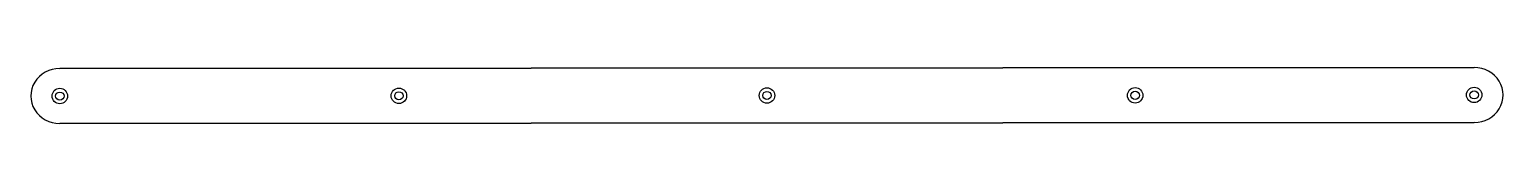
# Model space of a CAD drawing. Header units: millimetres. Extents: x 4 to 404, y 5 to 20.
import ezdxf

# ---------------------------------------------------------------- set-up
doc = ezdxf.new("R2010")
doc.units = ezdxf.units.MM

msp = doc.modelspace()

# ---------------------------------------------------------------- linework, layer by layer
for p, q in [((395.64, 20.3), (11.8, 20)), ((11.8, 20), (395.64, 20.3)), ((11.81, 5), (395.64, 5.3)), ((395.64, 5.3), (11.81, 5))]:
    msp.add_line(p, q)
at = {"color": 1}
for centre in [(11.8, 12.5), (103.83, 12.57), (203.72, 12.65), (303.63, 12.69), (395.64, 12.8)]:
    msp.add_circle(centre, 2.1, dxfattribs=at)
for centre, major_axis in [((395.64, 12.8), (7.87, 0)), ((395.64, 12.8), (7.87, 0)), ((11.8, 12.5), (-7.87, 0)), ((11.8, 12.5), (-7.87, 0))]:
    msp.add_ellipse(centre, major_axis=major_axis, ratio=0.952381, start_param=4.712389, end_param=7.854802)
for centre in [(11.8, 12.5), (11.8, 12.5), (103.83, 12.57), (103.83, 12.57), (203.72, 12.65), (203.72, 12.65), (303.63, 12.69), (303.63, 12.69), (395.64, 12.8), (395.64, 12.8)]:
    msp.add_ellipse(centre, major_axis=(-1.15, 0), ratio=0.952381)

doc.saveas('drawing.dxf')
